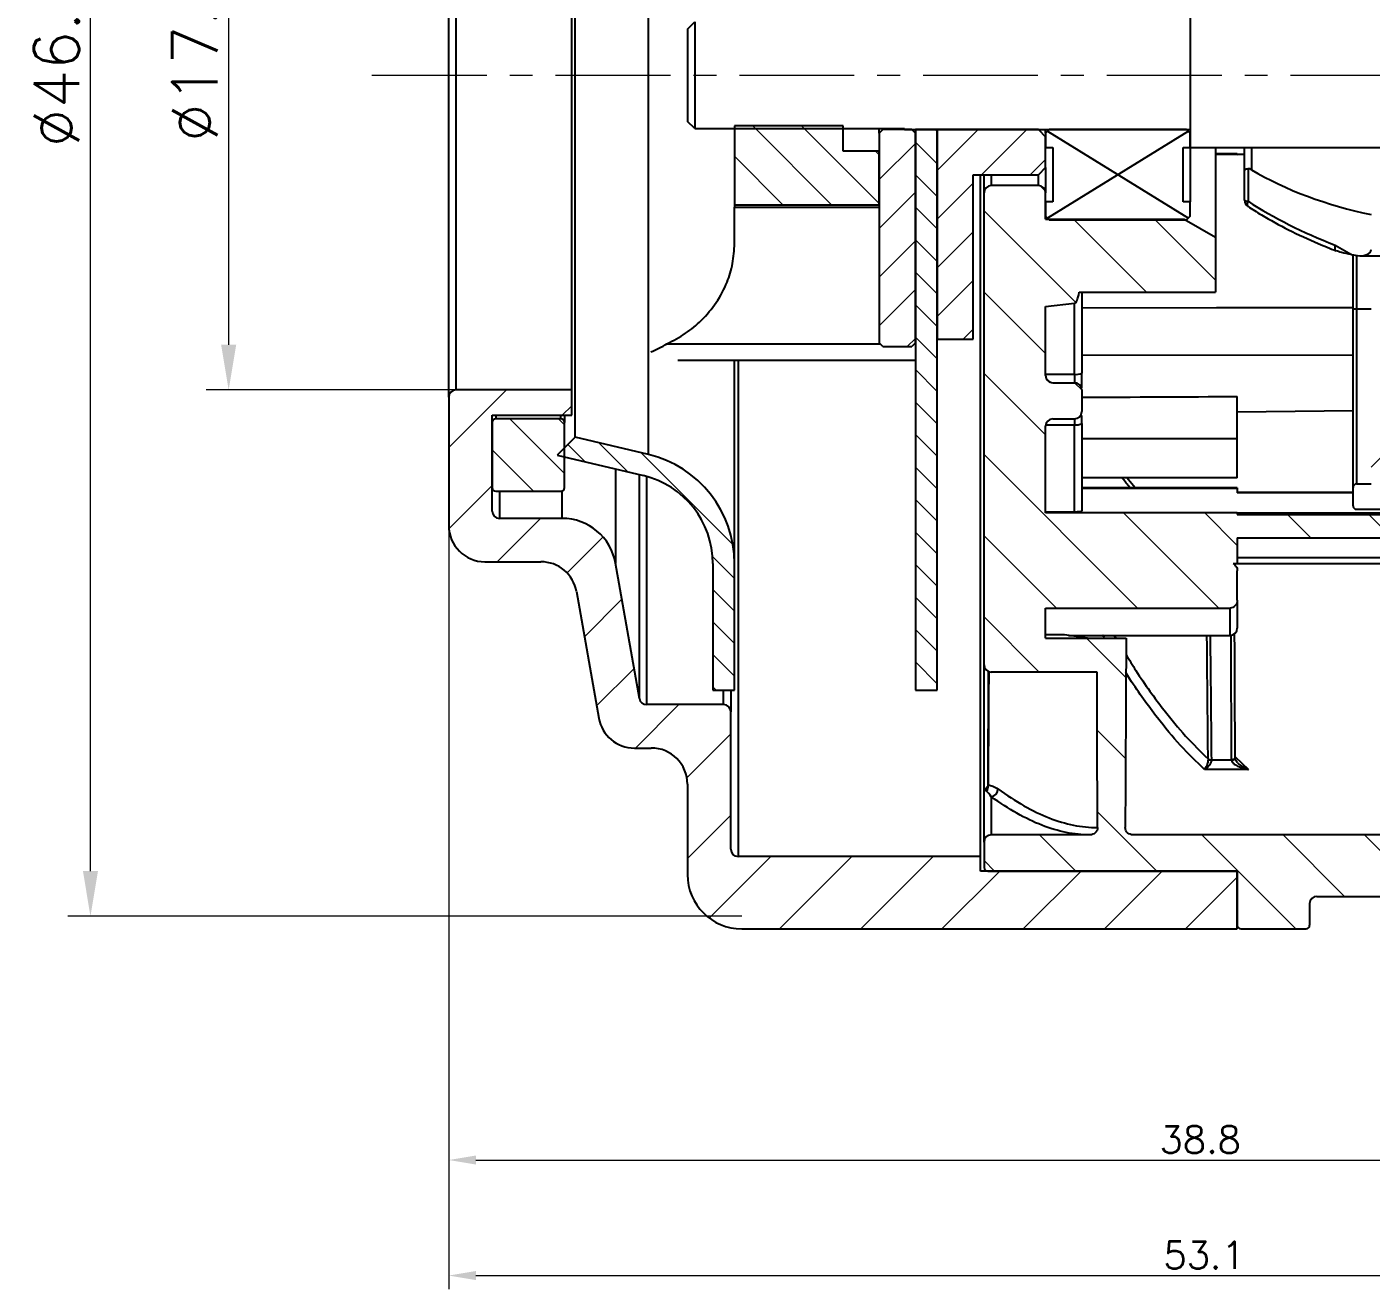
# Model space of a CAD drawing. Header units: millimetres. Extents: x 2517 to 6633, y 792 to 3241.
# Drawn here: x 3171.15 to 3208.32, y 1623.05 to 1657.95 of the extents above; entities that cross this region are included whole.
import ezdxf

# ---------------------------------------------------------------- set-up
doc = ezdxf.new("R2010")
doc.units = ezdxf.units.MM
doc.linetypes.add('CENTER', pattern=[50.8, 31.75, -6.35, 6.35, -6.35])
for name, color, linetype, lineweight in [('中心线', 1, 'CENTER', 9), ('填充', 3, 'Continuous', 9), ('实线', 7, 'Continuous', 25), ('尺寸标注', 2, 'Continuous', 9)]:
    doc.layers.add(name, color=color, linetype=linetype, lineweight=lineweight)
doc.styles.add('st', font='txt.shx')
doc.dimstyles.new('st', dxfattribs={"dimscale": 0.5, "dimtxt": 2.5, "dimasz": 2.5, "dimexe": 1.25, "dimexo": 0, "dimtad": 1, "dimtoh": 1, "dimdsep": 46, "dimtxsty": 'st', "dimcen": 0, "dimclrd": 256, "dimclre": 256, "dimclrt": 3, "dimadec": 3, "dimazin": 2, "dimtfac": 1, "dimtmove": 0, "dimatfit": 1, "dimfxl": 0, "dimlwd": -1, "dimlwe": -1, "dimarcsym": 0})
doc.dimstyles.new('st0.3', dxfattribs={"dimscale": 0.3, "dimtxt": 2.5, "dimasz": 2.5, "dimexe": 1.25, "dimexo": 0, "dimtad": 1, "dimtoh": 1, "dimdec": 3, "dimdsep": 46, "dimtxsty": 'st', "dimcen": 0, "dimclrd": 256, "dimclre": 256, "dimclrt": 256, "dimadec": 4, "dimazin": 2, "dimtfac": 1, "dimtdec": 3, "dimtmove": 0, "dimatfit": 1, "dimfxl": 0, "dimlwd": -1, "dimlwe": -1, "dimarcsym": 0})
pattern_1 = [(135, (124.4855, 11.3569), (-0.6735192, -0.6735192), [])]
pattern_2 = [(45, (124.4855, 11.3569), (-0.6735192, 0.6735192), [])]
pattern_3 = [(135, (124.4855, 11.3569), (-0.44901281, -0.44901281), [])]

# ---------------------------------------------------------------- blocks, each defined once
blk = doc.blocks.new('*D437')
at = {"layer": 'Defpoints', "color": 0, "ltscale": 0.2, "transparency": 16777216}
for p in [(3172.912, 1679.863), (3190.917, 1679.863), (3190.917, 1633.363)]:
    blk.add_point(p, dxfattribs=at)
at = {"layer": '尺寸标注', "ltscale": 0.2, "transparency": 16777216}
for p, q in [((3190.917, 1679.863), (3172.287, 1679.863)), ((3172.912, 1634.613), (3172.912, 1678.613)), ((3190.917, 1633.363), (3172.287, 1633.363))]:
    blk.add_line(p, q, dxfattribs=at)
for points in [[(3172.704, 1678.613), (3173.121, 1678.613), (3172.912, 1679.863)], [(3172.704, 1634.613), (3173.121, 1634.613), (3172.912, 1633.363)]]:
    blk.add_solid(points, dxfattribs=at)
at = {"layer": '尺寸标注', "color": 3, "ltscale": 0.2, "transparency": 16777216, "insert": (3171.975, 1657.032), "char_height": 1.25, "attachment_point": 5, "rotation": 90, "style": 'st'}
blk.add_mtext('%%c46.5', dxfattribs=at)
blk = doc.blocks.new('*D438')
at = {"layer": 'Defpoints', "color": 0, "ltscale": 0.2, "transparency": 16777216}
for p in [(3183.017, 1665.313), (3176.733, 1647.913), (3183.017, 1647.913)]:
    blk.add_point(p, dxfattribs=at)
at = {"layer": '尺寸标注', "ltscale": 0.2, "transparency": 16777216}
for p, q in [((3183.017, 1665.313), (3176.108, 1665.313)), ((3176.733, 1664.063), (3176.733, 1649.163)), ((3183.017, 1647.913), (3176.108, 1647.913))]:
    blk.add_line(p, q, dxfattribs=at)
for points in [[(3176.525, 1664.063), (3176.942, 1664.063), (3176.733, 1665.313)], [(3176.525, 1649.163), (3176.942, 1649.163), (3176.733, 1647.913)]]:
    blk.add_solid(points, dxfattribs=at)
at = {"layer": '尺寸标注', "color": 3, "ltscale": 0.2, "transparency": 16777216, "insert": (3175.796, 1657.178), "char_height": 1.25, "attachment_point": 5, "rotation": 90, "style": 'st'}
blk.add_mtext('%%c17.4', dxfattribs=at)
blk = doc.blocks.new('*D439')
at = {"layer": 'Defpoints', "color": 0, "ltscale": 0.1, "transparency": 16777216}
for p in [(3182.817, 1644.163), (3221.617, 1634.113), (3221.617, 1626.623)]:
    blk.add_point(p, dxfattribs=at)
at = {"layer": '尺寸标注', "ltscale": 0.1, "transparency": 16777216}
for p, q in [((3182.817, 1644.163), (3182.817, 1626.248)), ((3221.617, 1634.113), (3221.617, 1626.248)), ((3183.567, 1626.623), (3220.867, 1626.623))]:
    blk.add_line(p, q, dxfattribs=at)
for points in [[(3183.567, 1626.748), (3183.567, 1626.498), (3182.817, 1626.623)], [(3220.867, 1626.748), (3220.867, 1626.498), (3221.617, 1626.623)]]:
    blk.add_solid(points, dxfattribs=at)
at = {"layer": '尺寸标注', "ltscale": 0.1, "transparency": 16777216, "insert": (3203.593, 1627.186), "char_height": 0.75, "attachment_point": 5, "style": 'st'}
blk.add_mtext('38.8', dxfattribs=at)
blk = doc.blocks.new('*D440')
at = {"layer": 'Defpoints', "color": 0, "ltscale": 0.1, "transparency": 16777216}
for p in [(3182.817, 1644.163), (3235.917, 1642.747), (3235.917, 1623.429)]:
    blk.add_point(p, dxfattribs=at)
at = {"layer": '尺寸标注', "ltscale": 0.1, "transparency": 16777216}
for p, q in [((3182.817, 1644.163), (3182.817, 1623.054)), ((3235.917, 1642.747), (3235.917, 1623.054)), ((3183.567, 1623.429), (3235.167, 1623.429))]:
    blk.add_line(p, q, dxfattribs=at)
for points in [[(3183.567, 1623.554), (3183.567, 1623.304), (3182.817, 1623.429)], [(3235.167, 1623.554), (3235.167, 1623.304), (3235.917, 1623.429)]]:
    blk.add_solid(points, dxfattribs=at)
at = {"layer": '尺寸标注', "ltscale": 0.1, "transparency": 16777216, "insert": (3203.702, 1623.992), "char_height": 0.75, "attachment_point": 5, "style": 'st'}
blk.add_mtext('53.1', dxfattribs=at)

msp = doc.modelspace()

# ---------------------------------------------------------------- hatches: boundary and pattern name
at = {"layer": '填充'}
h = msp.add_hatch(dxfattribs=at)
h.set_pattern_fill('ANSI31', color=256, scale=0.3, angle=90, style=0)
h.set_pattern_definition(pattern_1)
h.paths.add_polyline_path([(3194.7173, 1654.5133), (3193.7173, 1654.5133), (3193.7173, 1655.2133), (3190.7173, 1655.2133), (3190.7173, 1653.0256), (3194.7173, 1653.0256)], flags=0)
h = msp.add_hatch(dxfattribs=at)
h.set_pattern_fill('ANSI31', color=256, scale=0.3, style=0)
h.set_pattern_definition(pattern_2)
h.paths.add_polyline_path([(3194.8173, 1655.1133), (3194.7173, 1655.0133), (3194.7173, 1649.2133), (3194.8173, 1649.1133), (3195.6173, 1649.1133), (3195.7173, 1649.2133), (3195.7173, 1655.0133), (3195.6173, 1655.1133)], flags=0)
h = msp.add_hatch(dxfattribs=at)
h.set_pattern_fill('ANSI31', color=256, scale=0.2, angle=90, style=0)
h.set_pattern_definition(pattern_3)
h.paths.add_polyline_path([(3196.3173, 1639.6133), (3196.3173, 1655.1133), (3195.7173, 1655.1133), (3195.7173, 1639.6133)], flags=0)
h = msp.add_hatch(dxfattribs=at)
h.set_pattern_fill('ANSI31', color=256, scale=0.3, style=0)
h.set_pattern_definition(pattern_2)
h.paths.add_polyline_path([(3199.1173, 1655.1133), (3196.3173, 1655.1133), (3196.3173, 1649.3133), (3197.3173, 1649.3133), (3197.3173, 1653.8633), (3199.1173, 1653.8633), (3199.3173, 1654.0633), (3199.3173, 1654.9133)], flags=0)
h = msp.add_hatch(dxfattribs=at)
h.set_pattern_fill('ANSI31', color=256, scale=0.5, angle=90, style=0)
h.set_pattern_definition([(135, (124.4855, 11.3569), (-1.122532, -1.122532), [])])
edge = h.paths.add_edge_path(flags=0)
edge.add_line((3200.7395, 1640.1133), (3200.7574, 1635.8142))
edge.add_spline(control_points=[(3200.7574, 1635.8142), (3200.7575, 1635.793), (3200.7538, 1635.7715), (3200.7468, 1635.7514), (3200.7398, 1635.7314), (3200.7292, 1635.7124), (3200.7162, 1635.6957), (3200.7027, 1635.6785), (3200.6862, 1635.6633), (3200.6681, 1635.6512), (3200.6488, 1635.6382), (3200.627, 1635.6282), (3200.6046, 1635.6219), (3200.5844, 1635.6162), (3200.5632, 1635.6133), (3200.5422, 1635.6133)], knot_values=[0, 0, 0, 0, 0.0000637, 0.0000637, 0.0000637, 0.0001272, 0.0001272, 0.0001272, 0.0001927, 0.0001927, 0.0001927, 0.0002625, 0.0002625, 0.0002625, 0.0003253, 0.0003253, 0.0003253, 0.0003253], weights=[1, 1, 1, 1, 1, 1, 1, 1, 1, 1, 1, 1, 1, 1, 1, 1], degree=3, periodic=0)
edge.add_line((3200.5422, 1635.6133), (3197.8173, 1635.6133))
edge.add_arc((3197.8173, 1635.4133), 0.2, 90, 180)
edge.add_line((3197.6173, 1635.4133), (3197.6173, 1634.7133))
edge.add_arc((3197.7173, 1634.7133), 0.1, 180, 270)
edge.add_line((3197.7173, 1634.6133), (3204.6173, 1634.6133))
edge.add_line((3204.6173, 1634.6133), (3204.6173, 1633.1133))
edge.add_arc((3204.7173, 1633.1133), 0.1, 180, 270)
edge.add_line((3204.7173, 1633.0133), (3206.5173, 1633.0133))
edge.add_arc((3206.5173, 1633.1133), 0.1, 270, 360)
edge.add_line((3206.6173, 1633.1133), (3206.6173, 1633.7133))
edge.add_arc((3206.8173, 1633.7133), 0.2, 90, 180, ccw=False)
edge.add_line((3206.8173, 1633.9133), (3221.4173, 1633.9133))
edge.add_arc((3221.4173, 1634.1133), 0.2, 270, 360)
edge.add_line((3221.6173, 1634.1133), (3221.6173, 1635.5133))
edge.add_arc((3221.5173, 1635.5133), 0.1, 360, 450)
edge.add_line((3221.5173, 1635.6133), (3201.7353, 1635.6133))
edge.add_spline(control_points=[(3201.7353, 1635.6133), (3201.7098, 1635.6133), (3201.684, 1635.6176), (3201.6599, 1635.626), (3201.6358, 1635.6344), (3201.6128, 1635.6472), (3201.593, 1635.6633), (3201.574, 1635.6789), (3201.5575, 1635.6982), (3201.5453, 1635.7195), (3201.534, 1635.7393), (3201.5261, 1635.7614), (3201.5225, 1635.784), (3201.5209, 1635.794), (3201.5201, 1635.8041), (3201.5201, 1635.8143)], knot_values=[0, 0, 0, 0, 0.0000765, 0.0000765, 0.0000765, 0.0001532, 0.0001532, 0.0001532, 0.0002269, 0.0002269, 0.0002269, 0.0002953, 0.0002953, 0.0002953, 0.0003253, 0.0003253, 0.0003253, 0.0003253], weights=[1, 1, 1, 1, 1, 1, 1, 1, 1, 1, 1, 1, 1, 1, 1, 1], degree=3, periodic=0)
edge.add_spline(control_points=[(3201.5201, 1635.8143), (3201.5256, 1637.0606), (3201.5313, 1638.3069), (3201.5373, 1639.5532), (3201.5397, 1640.0519), (3201.5421, 1640.5505), (3201.5447, 1641.0492)], knot_values=[0.0001809, 0.0001809, 0.0001809, 0.0001809, 0.0039199, 0.0039199, 0.0039199, 0.0054159, 0.0054159, 0.0054159, 0.0054159], weights=[1, 1, 1, 1, 1, 1, 1], degree=3, periodic=0)
edge.add_line((3201.5447, 1641.0492), (3199.3173, 1641.0492))
edge.add_line((3199.3173, 1641.0492), (3199.3173, 1641.8832))
edge.add_line((3199.3173, 1641.8832), (3204.4173, 1641.8832))
edge.add_spline(control_points=[(3204.4173, 1641.8832), (3204.4236, 1641.8832), (3204.43, 1641.8835), (3204.4363, 1641.8842), (3204.4582, 1641.8864), (3204.4799, 1641.8928), (3204.4996, 1641.9024), (3204.5193, 1641.912), (3204.5376, 1641.9252), (3204.5531, 1641.9407), (3204.5661, 1641.9538), (3204.5774, 1641.9686), (3204.5866, 1641.9845), (3204.5998, 1642.0073), (3204.609, 1642.0328), (3204.6137, 1642.0588), (3204.6161, 1642.0723), (3204.6173, 1642.0861), (3204.6173, 1642.0999)], knot_values=[0.0011608, 0.0011608, 0.0011608, 0.0011608, 0.0011798, 0.0011798, 0.0011798, 0.0012461, 0.0012461, 0.0012461, 0.0013123, 0.0013123, 0.0013123, 0.0013675, 0.0013675, 0.0013675, 0.001447, 0.001447, 0.001447, 0.0014885, 0.0014885, 0.0014885, 0.0014885], weights=[1, 1, 1, 1, 1, 1, 1, 1, 1, 1, 1, 1, 1, 1, 1, 1, 1, 1, 1], degree=3, periodic=0)
edge.add_line((3204.6173, 1642.0999), (3204.6173, 1642.9161))
edge.add_spline(control_points=[(3204.6173, 1642.9161), (3204.6173, 1642.9228), (3204.617, 1642.9295), (3204.6164, 1642.9362), (3204.6144, 1642.9609), (3204.6083, 1642.9857), (3204.5987, 1643.0085), (3204.5898, 1643.0295), (3204.5776, 1643.0494), (3204.5628, 1643.0667), (3204.549, 1643.0828), (3204.5326, 1643.0969), (3204.5146, 1643.108), (3204.5116, 1643.1098), (3204.5085, 1643.1116), (3204.5053, 1643.1133)], knot_values=[0.0001959, 0.0001959, 0.0001959, 0.0001959, 0.000216, 0.000216, 0.000216, 0.0002908, 0.0002908, 0.0002908, 0.0003595, 0.0003595, 0.0003595, 0.0004231, 0.0004231, 0.0004231, 0.0004338, 0.0004338, 0.0004338, 0.0004338], weights=[1, 1, 1, 1, 1, 1, 1, 1, 1, 1, 1, 1, 1, 1, 1, 1], degree=3, periodic=0)
edge.add_line((3204.5053, 1643.1133), (3204.6173, 1643.1133))
edge.add_line((3204.6173, 1643.1133), (3204.6173, 1643.8284))
edge.add_line((3204.6173, 1643.8284), (3209.1173, 1643.8284))
edge.add_ellipse((3209.1173, 1645.1069), major_axis=(0, 1.2785), ratio=0.1564345, start_angle=180, end_angle=230.52239)
edge.add_arc((3209.1173, 1644.314), 0.1557, 352.65778, 450)
edge.add_line((3209.1173, 1644.4696), (3204.6173, 1644.4696))
edge.add_line((3204.6173, 1644.4696), (3204.6173, 1644.5133))
edge.add_line((3204.6173, 1644.5133), (3199.3173, 1644.5133))
edge.add_line((3199.3173, 1644.5133), (3199.3173, 1646.9133))
edge.add_arc((3199.5173, 1646.9133), 0.2, 90, 180, ccw=False)
edge.add_line((3199.5173, 1647.1133), (3200.1173, 1647.1133))
edge.add_arc((3200.1173, 1647.3133), 0.2, 270, 360)
edge.add_line((3200.3173, 1647.3133), (3200.3173, 1647.9133))
edge.add_arc((3200.1173, 1647.9133), 0.2, 360, 450)
edge.add_line((3200.1173, 1648.1133), (3199.5173, 1648.1133))
edge.add_arc((3199.5173, 1648.3133), 0.2, 180, 270, ccw=False)
edge.add_line((3199.3173, 1648.3133), (3199.3173, 1650.2209))
edge.add_line((3199.3173, 1650.2209), (3200.1208, 1650.3105))
edge.add_ellipse((3200.1173, 1651.5888), major_axis=(0, -1.2785), ratio=0.1564345, start_angle=1, end_angle=40.27003)
edge.add_line((3200.2466, 1650.6133), (3204.0173, 1650.6133))
edge.add_line((3204.0173, 1650.6133), (3204.0173, 1652.1383))
edge.add_line((3204.0173, 1652.1383), (3203.1513, 1652.6383))
edge.add_line((3203.1513, 1652.6383), (3199.3173, 1652.6383))
edge.add_line((3199.3173, 1652.6383), (3199.3173, 1653.3633))
edge.add_arc((3199.1173, 1653.3633), 0.2, 360, 450)
edge.add_line((3199.1173, 1653.5633), (3197.8173, 1653.5633))
edge.add_arc((3197.8173, 1653.3633), 0.2, 90, 180)
edge.add_line((3197.6173, 1653.3633), (3197.6173, 1640.3133))
edge.add_arc((3197.8173, 1640.3133), 0.2, 180, 270)
edge.add_line((3197.8173, 1640.1133), (3200.7395, 1640.1133))
h = msp.add_hatch(dxfattribs=at)
h.set_pattern_fill('ANSI31', color=256, scale=0.5, style=0)
h.set_pattern_definition([(45, (124.4855, 11.3569), (-1.122532, 1.122532), [])])
edge = h.paths.add_edge_path(flags=0)
edge.add_arc((3190.9173, 1634.5133), 1.5, 180, 270)
edge.add_line((3190.9173, 1633.0133), (3204.6173, 1633.0133))
edge.add_line((3204.6173, 1633.0133), (3204.6173, 1634.6133))
edge.add_line((3204.6173, 1634.6133), (3197.5173, 1634.6133))
edge.add_line((3197.5173, 1634.6133), (3197.5173, 1635.0133))
edge.add_line((3197.5173, 1635.0133), (3190.8173, 1635.0133))
edge.add_arc((3190.8173, 1635.2133), 0.2, 180, 270, ccw=False)
edge.add_line((3190.6173, 1635.2133), (3190.6173, 1639.0133))
edge.add_arc((3190.4173, 1639.0133), 0.2, 360, 450)
edge.add_line((3190.4173, 1639.2133), (3188.2851, 1639.2133))
edge.add_arc((3188.2851, 1639.4133), 0.2, 190, 270, ccw=False)
edge.add_line((3188.0881, 1639.3786), (3187.4278, 1643.1238))
edge.add_arc((3185.9506, 1642.8633), 1.5, 370, 450)
edge.add_line((3185.9506, 1644.3633), (3184.2173, 1644.3633))
edge.add_arc((3184.2173, 1644.5633), 0.2, 180, 270, ccw=False)
edge.add_line((3184.0173, 1644.5633), (3184.0173, 1647.2133))
edge.add_line((3184.0173, 1647.2133), (3186.2173, 1647.2133))
edge.add_line((3186.2173, 1647.2133), (3186.2173, 1647.9133))
edge.add_line((3186.2173, 1647.9133), (3183.0173, 1647.9133))
edge.add_arc((3183.0173, 1647.7133), 0.2, 90, 180)
edge.add_line((3182.8173, 1647.7133), (3182.8173, 1644.1633))
edge.add_arc((3183.8173, 1644.1633), 1, 180, 270)
edge.add_line((3183.8173, 1643.1633), (3185.3632, 1643.1633))
edge.add_arc((3185.3632, 1642.1633), 1, 370, 450, ccw=False)
edge.add_line((3186.348, 1642.337), (3186.9647, 1638.8397))
edge.add_arc((3187.9495, 1639.0133), 1, 190, 270)
edge.add_line((3187.9495, 1638.0133), (3188.4173, 1638.0133))
edge.add_arc((3188.4173, 1637.0133), 1, 360, 450, ccw=False)
edge.add_line((3189.4173, 1637.0133), (3189.4173, 1634.5133))
h = msp.add_hatch(dxfattribs=at)
h.set_pattern_fill('ANSI31', color=256, scale=0.3, angle=90, style=0)
h.set_pattern_definition(pattern_1)
edge = h.paths.add_edge_path(flags=0)
edge.add_arc((3184.1173, 1647.0133), 0.1, 90, 180)
edge.add_line((3184.0173, 1647.0133), (3184.0173, 1645.2133))
edge.add_arc((3184.1173, 1645.2133), 0.1, 180, 270)
edge.add_line((3184.1173, 1645.1133), (3185.9173, 1645.1133))
edge.add_arc((3185.9173, 1645.2133), 0.1, 270, 360)
edge.add_line((3186.0173, 1645.2133), (3186.0173, 1647.0133))
edge.add_arc((3185.9173, 1647.0133), 0.1, 360, 450)
edge.add_line((3185.9173, 1647.1133), (3184.1173, 1647.1133))
h = msp.add_hatch(dxfattribs=at)
h.set_pattern_fill('ANSI31', color=256, scale=0.2, angle=90, style=0)
h.set_pattern_definition(pattern_3)
edge = h.paths.add_edge_path(flags=0)
edge.add_line((3190.1173, 1643.1133), (3190.1173, 1639.6133))
edge.add_line((3190.1173, 1639.6133), (3190.7173, 1639.6133))
edge.add_line((3190.7173, 1639.6133), (3190.7173, 1643.1133))
edge.add_arc((3187.6173, 1643.1133), 3.1, 360, 436.57234)
edge.add_line((3188.3372, 1646.1286), (3186.3153, 1646.6113))
edge.add_line((3186.3153, 1646.6113), (3185.8173, 1646.1133))
edge.add_line((3185.8173, 1646.1133), (3188.1978, 1645.545))
edge.add_arc((3187.6173, 1643.1133), 2.5, 360, 436.57234, ccw=False)
h = msp.add_hatch(dxfattribs=at)
h.set_pattern_fill('ANSI31', color=256, scale=0.4, style=0)
h.set_pattern_definition([(45, (124.4855, 11.3569), (-0.8980256, 0.8980256), [])])
edge = h.paths.add_edge_path(flags=0)
edge.add_line((3213.6173, 1646.5883), (3209.3173, 1646.6633))
edge.add_line((3209.3173, 1646.6633), (3208.3173, 1646.6633))
edge.add_line((3208.3173, 1646.6633), (3208.3173, 1645.3133))
edge.add_line((3208.3173, 1645.3133), (3207.9173, 1645.3133))
edge.add_arc((3207.9173, 1645.2133), 0.1, 90, 180)
edge.add_line((3207.8173, 1645.2133), (3207.8173, 1644.7133))
edge.add_arc((3207.9173, 1644.7133), 0.1, 180, 270)
edge.add_line((3207.9173, 1644.6133), (3209.2173, 1644.6133))
edge.add_arc((3209.2173, 1644.7133), 0.1, 270, 360)
edge.add_line((3209.3173, 1644.7133), (3209.3173, 1646.0633))
edge.add_line((3209.3173, 1646.0633), (3213.6173, 1646.1384))
edge.add_line((3213.6173, 1646.1384), (3213.6173, 1646.5883))

# ---------------------------------------------------------------- linework, layer by layer
at = {"layer": '中心线', "ltscale": 0.1}
msp.add_line((3180.6921, 1656.6133), (3238.0802, 1656.6133), dxfattribs=at)
at = {"layer": '实线'}
for p, q in [((3188.3372, 1646.1286), (3188.3372, 1667.0981)), ((3186.3153, 1646.6113), (3186.3153, 1666.6153)), ((3182.8173, 1647.7133), (3182.8173, 1665.5133)), ((3183.0173, 1665.3133), (3183.0173, 1647.9133)), ((3186.2173, 1647.9133), (3186.2173, 1665.3133)), ((3203.3173, 1658.6133), (3203.3173, 1656.6133)), ((3189.4173, 1657.8883), (3189.6173, 1658.0883)), ((3189.4173, 1657.8883), (3189.4173, 1655.3383)), ((3203.3173, 1656.6133), (3203.3173, 1654.6133)), ((3189.6173, 1655.1383), (3189.4173, 1655.3383)), ((3189.6173, 1655.1383), (3195.4173, 1655.1383)), ((3193.7173, 1655.2133), (3190.7173, 1655.2133)), ((3190.7173, 1655.2133), (3190.7173, 1653.0256)), ((3193.7173, 1654.5133), (3193.7173, 1655.2133)), ((3194.7173, 1655.0133), (3194.7173, 1655.1383)), ((3194.7173, 1655.0133), (3194.8173, 1655.1133)), ((3194.7173, 1655.0133), (3194.7173, 1649.2133)), ((3194.8173, 1655.1383), (3194.8173, 1655.1133)), ((3195.6173, 1655.1133), (3194.8173, 1655.1133)), ((3195.4173, 1655.1383), (3195.4173, 1655.1133)), ((3195.4173, 1655.1133), (3203.3173, 1655.1133)), ((3195.6173, 1655.1133), (3195.7173, 1655.0133)), ((3196.3173, 1655.1133), (3195.7173, 1655.1133)), ((3195.7173, 1655.1133), (3195.7173, 1639.6133)), ((3195.7173, 1649.2133), (3195.7173, 1655.0133)), ((3196.3173, 1639.6133), (3196.3173, 1655.1133)), ((3199.1173, 1655.1133), (3196.3173, 1655.1133)), ((3196.3173, 1655.1133), (3196.3173, 1649.3133)), ((3199.1173, 1655.1133), (3199.3173, 1654.9133)), ((3199.3173, 1655.0133), (3199.4173, 1655.1133)), ((3199.3173, 1655.0133), (3199.3173, 1655.1133)), ((3199.3173, 1655.0133), (3199.3173, 1654.6133)), ((3199.3173, 1654.0633), (3199.3173, 1654.9133)), ((3203.2173, 1655.1133), (3199.4173, 1655.1133)), ((3203.2173, 1655.1133), (3203.3173, 1655.0133)), ((3203.3173, 1654.6133), (3203.3173, 1655.0133)), ((3194.7173, 1654.5133), (3193.7173, 1654.5133)), ((3194.7173, 1653.0256), (3194.7173, 1654.5133)), ((3199.3173, 1654.6133), (3199.5173, 1654.6133)), ((3199.5173, 1654.6133), (3199.5173, 1653.1133)), ((3203.1173, 1654.6133), (3203.3173, 1654.6133)), ((3203.1173, 1653.1133), (3203.1173, 1654.6133)), ((3203.3173, 1654.6133), (3209.3173, 1654.6133)), ((3203.3173, 1654.6133), (3203.3173, 1653.1133)), ((3204.0173, 1654.6133), (3204.0173, 1652.1383)), ((3204.8173, 1653.981), (3204.8173, 1654.6133)), ((3205.0116, 1654.6133), (3205.0116, 1654.0017)), ((3204.0173, 1654.4472), (3204.6173, 1654.4546)), ((3204.6173, 1654.4151), (3204.0173, 1654.4218)), ((3204.6173, 1654.4151), (3204.6173, 1654.4546)), ((3204.8173, 1654.4201), (3204.6173, 1654.4216)), ((3197.3173, 1653.8633), (3199.1173, 1653.8633)), ((3197.3173, 1649.3133), (3197.3173, 1653.8633)), ((3197.5173, 1635.0133), (3197.5173, 1653.8633)), ((3197.6173, 1653.3633), (3197.6173, 1653.8633)), ((3197.8173, 1653.8633), (3197.8173, 1653.5633)), ((3199.3173, 1654.0633), (3199.1173, 1653.8633)), ((3199.1173, 1653.5633), (3199.1173, 1653.8633)), ((3199.3173, 1654.0633), (3199.3173, 1653.3633)), ((3204.8173, 1653.1578), (3204.8173, 1653.981)), ((3204.9173, 1654.0253), (3204.9173, 1653.1307)), ((3199.1173, 1653.5633), (3197.8173, 1653.5633)), ((3194.7173, 1653.0256), (3190.7173, 1653.0256)), ((3190.7173, 1653.0256), (3190.7173, 1652.9656)), ((3197.6173, 1640.3133), (3197.6173, 1653.3633)), ((3199.3173, 1652.6383), (3199.3173, 1653.3633)), ((3199.5173, 1653.1133), (3199.3173, 1653.1133)), ((3199.3173, 1653.1133), (3199.3173, 1652.7133)), ((3203.3173, 1653.1133), (3203.1173, 1653.1133)), ((3203.3173, 1652.7133), (3203.3173, 1653.1133)), ((3190.7173, 1651.8802), (3190.7173, 1652.9656)), ((3190.7173, 1652.9656), (3194.7173, 1652.9656)), ((3190.7173, 1651.9603), (3190.7173, 1652.9279)), ((3199.4173, 1652.6133), (3199.3173, 1652.7133)), ((3199.3173, 1652.6383), (3203.1513, 1652.6383)), ((3203.1513, 1652.6383), (3204.0173, 1652.1383)), ((3203.3173, 1652.7133), (3203.2173, 1652.6133)), ((3199.4173, 1652.6133), (3203.2173, 1652.6133)), ((3204.0173, 1652.1383), (3204.0173, 1650.6133)), ((3207.3198, 1651.9203), (3207.7786, 1651.6535)), ((3207.7786, 1651.6535), (3207.9347, 1651.63)), ((3207.8173, 1650.1503), (3207.8173, 1651.6476)), ((3207.9173, 1651.6326), (3207.9173, 1650.1588)), ((3208.0251, 1651.6232), (3209.6961, 1651.6232)), ((3200.2466, 1650.6133), (3204.0173, 1650.6133)), ((3200.3173, 1650.6133), (3200.3173, 1648.3767)), ((3199.3173, 1650.2209), (3200.1208, 1650.3105)), ((3199.3173, 1648.3133), (3199.3173, 1650.2209)), ((3200.1208, 1648.3454), (3200.1208, 1650.3105)), ((3207.8173, 1645.2133), (3207.8173, 1650.1503)), ((3207.9173, 1650.1588), (3207.9173, 1645.3133)), ((3207.9173, 1650.1588), (3208.3173, 1650.1588)), ((3196.3173, 1649.3133), (3197.3173, 1649.3133)), ((3188.851, 1649.1881), (3194.7426, 1649.1881)), ((3194.8173, 1649.1133), (3194.7173, 1649.2133)), ((3194.8173, 1649.1133), (3195.6173, 1649.1133)), ((3195.7173, 1649.2133), (3195.6173, 1649.1133)), ((3195.692, 1649.1881), (3195.7173, 1649.1881)), ((3189.1503, 1648.7355), (3195.7173, 1648.7355)), ((3190.7173, 1643.1133), (3190.7173, 1648.7355)), ((3190.8173, 1648.7355), (3190.8173, 1635.0133)), ((3207.8173, 1648.8784), (3200.3173, 1648.8688)), ((3186.2173, 1647.9133), (3183.0173, 1647.9133)), ((3186.2173, 1647.2133), (3186.2173, 1647.9133)), ((3199.5173, 1648.114), (3199.5173, 1648.1133)), ((3199.5173, 1648.1133), (3200.1173, 1648.1133)), ((3200.1173, 1648.1133), (3200.1173, 1648.1141)), ((3200.3173, 1647.9141), (3200.3173, 1647.9133)), ((3200.3173, 1647.9133), (3200.3173, 1647.3133)), ((3182.8173, 1647.7133), (3182.8173, 1644.1633)), ((3204.6173, 1646.559), (3204.6173, 1647.732)), ((3184.0173, 1647.2133), (3186.2173, 1647.2133)), ((3184.0173, 1644.5633), (3184.0173, 1647.2133)), ((3184.1173, 1647.2133), (3184.1173, 1647.1133)), ((3185.9173, 1647.1133), (3184.1173, 1647.1133)), ((3185.9173, 1647.1133), (3185.9173, 1647.2133)), ((3186.0173, 1647.2133), (3186.0173, 1647.0133)), ((3199.5173, 1647.1133), (3200.1173, 1647.1133)), ((3207.8173, 1647.3355), (3204.6173, 1647.2962)), ((3184.0173, 1647.0133), (3184.0173, 1645.2133)), ((3186.0173, 1645.2133), (3186.0173, 1647.0133)), ((3199.3173, 1644.5133), (3199.3173, 1646.9133)), ((3200.1208, 1644.5478), (3200.1208, 1646.9504)), ((3200.3173, 1646.9817), (3200.3173, 1644.5646)), ((3186.3153, 1646.6113), (3185.8173, 1646.1133)), ((3188.3372, 1646.1286), (3186.3153, 1646.6113)), ((3204.6173, 1646.559), (3200.3173, 1646.559)), ((3204.6173, 1645.4876), (3204.6173, 1646.559)), ((3185.8173, 1646.1133), (3188.1978, 1645.545)), ((3187.4278, 1645.7288), (3187.4278, 1643.1238)), ((3188.0881, 1639.3786), (3188.0881, 1645.5712)), ((3188.2851, 1645.5225), (3188.2851, 1639.2133)), ((3204.6173, 1645.4876), (3200.3173, 1645.4876)), ((3204.6173, 1645.2044), (3200.3173, 1645.2044)), ((3201.793, 1645.2044), (3201.5622, 1645.4876)), ((3204.6173, 1645.2044), (3204.6173, 1645.1877)), ((3207.8173, 1644.7133), (3207.8173, 1645.2133)), ((3207.9173, 1645.3133), (3208.3173, 1645.3133)), ((3184.1173, 1645.1133), (3185.9173, 1645.1133)), ((3184.2173, 1645.1133), (3184.2173, 1644.3633)), ((3185.9506, 1644.3633), (3185.9506, 1645.119)), ((3204.6173, 1645.1877), (3200.3173, 1645.1877)), ((3204.6173, 1645.1877), (3204.6173, 1645.068)), ((3207.8173, 1645.0771), (3204.6173, 1645.0771)), ((3207.8173, 1645.068), (3204.6173, 1645.068)), ((3204.6173, 1644.5133), (3199.3173, 1644.5133)), ((3204.6173, 1644.5139), (3209.1173, 1644.5139)), ((3204.6173, 1644.5139), (3204.6173, 1644.5133)), ((3204.6173, 1644.5133), (3204.6173, 1644.4696)), ((3204.6173, 1644.4696), (3209.1173, 1644.4696)), ((3207.9173, 1644.6133), (3209.2173, 1644.6133)), ((3185.9506, 1644.3633), (3184.2173, 1644.3633)), ((3204.6173, 1643.8284), (3209.1173, 1643.8284)), ((3204.6173, 1643.8284), (3204.6173, 1643.1133)), ((3183.8173, 1643.1633), (3185.3632, 1643.1633)), ((3188.0881, 1639.3786), (3187.4278, 1643.1238)), ((3190.1173, 1643.1133), (3190.1173, 1639.6133)), ((3190.7173, 1639.6133), (3190.7173, 1643.1133)), ((3204.5053, 1643.1133), (3204.6173, 1643.1133)), ((3204.6173, 1643.2851), (3209.1173, 1643.2851)), ((3204.6173, 1643.1163), (3209.1173, 1643.1163)), ((3204.6173, 1642.0999), (3204.6173, 1642.9161)), ((3186.348, 1642.337), (3186.9647, 1638.8397)), ((3199.3173, 1641.8832), (3204.4173, 1641.8832)), ((3199.3173, 1641.0492), (3199.3173, 1641.8832)), ((3204.4173, 1641.1285), (3204.4173, 1641.8832)), ((3204.6173, 1642.0999), (3204.6173, 1641.3285)), ((3199.8378, 1641.1457), (3199.3173, 1641.1457)), ((3200.4765, 1641.0492), (3199.8378, 1641.1457)), ((3199.952, 1641.1285), (3204.4173, 1641.1285)), ((3201.2148, 1641.1285), (3201.2638, 1641.0492)), ((3199.3173, 1641.0492), (3201.5447, 1641.0492)), ((3197.6173, 1635.4133), (3197.6173, 1640.3133)), ((3197.7339, 1640.1328), (3197.7222, 1636.9731)), ((3200.7395, 1640.1133), (3197.8173, 1640.1133)), ((3190.1173, 1639.6133), (3190.7173, 1639.6133)), ((3190.4173, 1639.2133), (3190.4173, 1639.6133)), ((3190.6173, 1639.6133), (3190.6173, 1639.0133)), ((3195.7173, 1639.6133), (3196.3173, 1639.6133)), ((3190.4173, 1639.2133), (3188.2851, 1639.2133)), ((3190.6173, 1635.2133), (3190.6173, 1639.0133)), ((3187.9495, 1638.0133), (3188.4173, 1638.0133)), ((3204.557, 1637.7706), (3204.9234, 1637.4213)), ((3204.9234, 1637.4213), (3203.7073, 1637.4213)), ((3203.9013, 1637.687), (3204.4573, 1637.687)), ((3189.4173, 1637.0133), (3189.4173, 1634.5133)), ((3197.8173, 1636.6665), (3197.8173, 1635.6133)), ((3200.5422, 1635.6133), (3197.8173, 1635.6133)), ((3221.5173, 1635.6133), (3201.7353, 1635.6133)), ((3197.6173, 1635.4133), (3197.6173, 1634.7133)), ((3197.5173, 1635.0133), (3190.8173, 1635.0133)), ((3197.5173, 1634.6133), (3197.5173, 1635.0133)), ((3204.6173, 1634.6133), (3197.5173, 1634.6133)), ((3197.7173, 1634.6133), (3204.6173, 1634.6133)), ((3204.6173, 1633.0133), (3204.6173, 1634.6133)), ((3204.6173, 1634.6133), (3204.6173, 1633.1133)), ((3206.6173, 1633.7133), (3206.6173, 1633.1133)), ((3206.8173, 1633.9133), (3221.4173, 1633.9133)), ((3190.9173, 1633.0133), (3204.6173, 1633.0133)), ((3204.7173, 1633.0133), (3206.5173, 1633.0133))]:
    msp.add_line(p, q, dxfattribs=at)
at = {"layer": '实线', "ltscale": 0.1}
msp.add_line((3189.6173, 1658.0883), (3189.6173, 1655.1383), dxfattribs=at)
at = {"layer": '实线', "color": 3, "ltscale": 0.1}
for p, q in [((3199.3673, 1655.0633), (3203.2673, 1652.6633)), ((3203.2673, 1655.0633), (3199.3673, 1652.6633))]:
    msp.add_line(p, q, dxfattribs=at)
at = {"layer": '实线', "flags": 128}
for points in [[(3204.9173, 1653.1307), (3204.9009, 1653.0877), (3204.8924, 1653.0494), (3204.8924, 1653.0185), (3204.9008, 1652.997), (3204.908, 1652.9903)], [(3207.3198, 1651.9203), (3207.3142, 1651.891), (3207.3112, 1651.8631), (3207.311, 1651.8373), (3207.3136, 1651.8144), (3207.3188, 1651.7947), (3207.3265, 1651.7789), (3207.3367, 1651.7674), (3207.3489, 1651.7604)], [(3207.8173, 1650.1815), (3204.0382, 1650.1798), (3200.3173, 1650.1785)], [(3200.7574, 1635.8142), (3200.7466, 1638.4056), (3200.7395, 1640.1133)], [(3204.5573, 1637.7287), (3204.557, 1637.7256), (3204.5521, 1637.7155), (3204.5413, 1637.7062), (3204.5253, 1637.6982), (3204.5051, 1637.6921), (3204.4819, 1637.6883), (3204.4573, 1637.687)], [(3204.5573, 1637.7284), (3204.557, 1637.7253), (3204.5562, 1637.7225)]]:
    msp.add_lwpolyline(points, dxfattribs=at)
at = {"layer": '实线'}
for centre, radius, start, end in [((3197.8173, 1653.3633), 0.2, 90, 180), ((3199.1173, 1653.3633), 0.2, 0, 90), ((3205.0173, 1653.1578), 0.2, 180, 236.88046), ((3204.9028, 1653.2755), 0.1455, 233.98046, 275.69882), ((3199.5173, 1648.3133), 0.2, 180, 270), ((3200.1681, 1648.6812), 0.3391, 261.98295, 296.107), ((3183.0173, 1647.7133), 0.2, 90, 180), ((3200.1173, 1647.9141), 0.2, 0.00288, 90.00232), ((3200.1173, 1647.9133), 0.2, 0, 90), ((3184.1173, 1647.0133), 0.1, 90, 180), ((3185.9173, 1647.0133), 0.1, 0, 90), ((3199.5173, 1646.9133), 0.2, 90, 180), ((3200.1173, 1647.3133), 0.2, 270, 0), ((3200.1681, 1647.2862), 0.3391, 261.98295, 296.107), ((3187.6173, 1643.1133), 3.1, 0, 76.57234), ((3184.1173, 1645.2133), 0.1, 180, 270), ((3185.9173, 1645.2133), 0.1, 270, 0), ((3187.6173, 1643.1133), 2.5, 0, 76.57234), ((3207.9173, 1645.2133), 0.1, 90, 180), ((3184.2173, 1644.5633), 0.2, 180, 270), ((3207.9173, 1644.7133), 0.1, 180, 270), ((3183.8173, 1644.1633), 1, 180, 270), ((3185.9506, 1642.8633), 1.5, 10, 90), ((3185.3632, 1642.1633), 1, 10, 90), ((3204.4173, 1641.3285), 0.2, 270, 0), ((3197.8173, 1640.3133), 0.2, 180, 270), ((3188.2851, 1639.4133), 0.2, 190, 270), ((3190.4173, 1639.0133), 0.2, 0, 90), ((3187.9495, 1639.0133), 1, 190, 270), ((3188.4173, 1637.0133), 1, 0, 90), ((3203.8901, 1637.8325), 0.1446, 236.3762, 274.43581), ((3203.8909, 1637.8317), 0.1451, 236.15344, 274.11901), ((3204.4748, 1637.7932), 0.1079, 260.66698, 319.03081), ((3197.5249, 1636.9526), 0.208, 319.3067, 8.72861), ((3197.7802, 1636.8835), 0.2201, 279.70177, 359.64717), ((3197.8173, 1635.4133), 0.2, 90, 180), ((3190.8173, 1635.2133), 0.2, 180, 270), ((3190.9173, 1634.5133), 1.5, 180, 270), ((3197.7173, 1634.7133), 0.1, 180, 270), ((3206.8173, 1633.7133), 0.2, 90, 180), ((3204.7173, 1633.1133), 0.1, 180, 270), ((3206.5173, 1633.1133), 0.1, 270, 0)]:
    msp.add_arc(centre, radius, start, end, dxfattribs=at)
for centre, major_axis, ratio, start_param, end_param in [((3209.7795, 1656.6455), (-7.1822, 0.9547), 0.562787, 0.9219706, 1.4410191), ((3211.9056, 1656.4535), (-9.8728, 1.3003), 0.5572934, 0.860322, 1.1624116), ((3207.9709, 1651.8232), (-0.3454, 0.046), 0.5634697, 1.5409214, 3.2164374), ((3200.1173, 1651.5888), (0, -1.2785), 0.1564345, 0.0174533, 0.7028446), ((3187.2173, 1652.6501), (0, 3.9147), 0.8940731, 3.4863238, 3.6272174), ((3268.0635, 1656.6446), (-475.5067, -1.2988), 0.01724, 1.4256662, 1.4273736), ((3268.067, 1656.6133), (-475.5067, -1.3301), 0.0176555, 1.4260815, 1.4273565), ((3551.764, 1655.1516), (-985.4624, -6.6837), 0.0054917, 1.2060995, 1.2107659), ((3268.0635, 1656.6446), (-555.7126, -1.5179), 0.01724, 1.4467257, 1.4481802), ((3256.6072, 1656.6133), (-693.2085, -1.8934), 0.01724, 1.4880102, 1.4891733)]:
    msp.add_ellipse(centre, major_axis=major_axis, ratio=ratio, start_param=start_param, end_param=end_param, dxfattribs=at)
for points, knots in [([(3204.9173, 1654.0253), (3204.8987, 1654.0218), (3204.8616, 1654.0149), (3204.8269, 1653.9993), (3204.8174, 1653.9875), (3204.8173, 1653.9813), (3204.8173, 1653.981)], [0, 0, 0, 0, 0.3174508, 0.6341671, 0.9847526, 1, 1, 1, 1]), ([(3205.0116, 1654.0017), (3204.995, 1654.0104), (3204.9645, 1654.0265), (3204.9321, 1654.0257), (3204.9173, 1654.0253)], [0, 0, 0, 0, 0.543641, 1, 1, 1, 1]), ([(3204.908, 1652.9903), (3205.0327, 1652.9112), (3205.4014, 1652.677), (3206.0495, 1652.3252), (3206.7414, 1652.0015), (3207.1837, 1651.8259), (3207.3479, 1651.7608)], [0, 0, 0, 0, 0.1593815, 0.4715379, 0.803789, 1, 1, 1, 1]), ([(3188.851, 1649.1881), (3189.0266, 1649.2812), (3189.3837, 1649.4706), (3189.8432, 1649.8587), (3190.2388, 1650.3293), (3190.517, 1650.8597), (3190.6857, 1651.4051), (3190.7067, 1651.7741), (3190.7173, 1651.9603)], [0, 0, 0, 0, 0.1455589, 0.2960141, 0.4800977, 0.6694566, 0.8331918, 1, 1, 1, 1]), ([(3207.7786, 1651.6535), (3207.6783, 1651.6723), (3207.5154, 1651.7029), (3207.3951, 1651.7444), (3207.3489, 1651.7604)], [0, 0, 0, 0, 0.6154014, 1, 1, 1, 1]), ([(3207.8173, 1650.1503), (3207.8173, 1650.1504), (3207.8174, 1650.1513), (3207.8216, 1650.1531), (3207.8373, 1650.1555), (3207.8598, 1650.1573), (3207.887, 1650.1585), (3207.9072, 1650.1587), (3207.9173, 1650.1588)], [0, 0, 0, 0, 0.0126097, 0.2438258, 0.4559362, 0.6434894, 0.8215632, 1, 1, 1, 1]), ([(3199.3173, 1648.3187), (3199.3173, 1648.2542), (3199.3493, 1648.1977), (3199.4268, 1648.13), (3199.4723, 1648.1145), (3199.5173, 1648.114)], [0, 0, 0, 0, 0.5, 0.5, 1, 1, 1, 1]), ([(3200.1208, 1648.3454), (3200.1209, 1648.2884), (3200.1206, 1648.2287), (3200.1193, 1648.1417), (3200.1183, 1648.1149), (3200.1173, 1648.1141)], [0, 0, 0, 0, 0.5, 0.5, 1, 1, 1, 1]), ([(3200.3173, 1647.9744), (3200.3173, 1647.986), (3200.3173, 1648.0191), (3200.3173, 1648.1135), (3200.3173, 1648.241), (3200.3173, 1648.3315), (3200.3173, 1648.3767)], [0, 0, 0, 0, 0.153169, 0.435453, 0.717727, 1, 1, 1, 1]), ([(3200.1173, 1647.119), (3200.1181, 1647.1206), (3200.119, 1647.1039), (3200.1202, 1647.0428), (3200.1207, 1646.9984), (3200.1208, 1646.9504)], [0, 0, 0, 0, 0.5, 0.5, 1, 1, 1, 1]), ([(3200.3173, 1646.9817), (3200.3173, 1647.0142), (3200.3173, 1647.0901), (3200.3173, 1647.1711), (3200.3173, 1647.2033), (3200.3173, 1647.2091)], [0, 0, 0, 0, 0.3810504, 0.8878254, 1, 1, 1, 1]), ([(3201.6599, 1645.2044), (3201.6453, 1645.2206), (3201.5691, 1645.3049), (3201.4941, 1645.406), (3201.4334, 1645.4876)], [0, 0, 0, 0, 0.1921186, 1, 1, 1, 1]), ([(3200.1208, 1644.5478), (3200.1731, 1644.5479), (3200.2238, 1644.5495), (3200.2961, 1644.5554), (3200.3173, 1644.5598), (3200.3173, 1644.5646)], [0, 0, 0, 0, 0.5, 0.5, 1, 1, 1, 1]), ([(3204.5053, 1643.1133), (3204.5403, 1643.0945), (3204.569, 1643.0647), (3204.6073, 1642.9955), (3204.6173, 1642.9556), (3204.6173, 1642.9161)], [0, 0, 0, 0, 0.5, 0.5, 1, 1, 1, 1]), ([(3204.6173, 1642.0999), (3204.6173, 1642.0456), (3204.5979, 1641.9907), (3204.5253, 1641.9088), (3204.4717, 1641.8832), (3204.4173, 1641.8832)], [0, 0, 0, 0, 0.5, 0.5, 1, 1, 1, 1]), ([(3200.9391, 1641.0717), (3200.9278, 1641.089), (3200.9161, 1641.1069), (3200.9045, 1641.1278), (3200.9041, 1641.1285)], [0, 0, 0, 0, 0.96985613, 1, 1, 1, 1]), ([(3203.81, 1637.7121), (3203.8021, 1638.5806), (3203.7917, 1639.7195), (3203.7813, 1640.8581), (3203.7789, 1641.1285)], [0, 0, 0, 0, 0.7625848, 1, 1, 1, 1]), ([(3203.8664, 1641.1285), (3203.8693, 1640.8509), (3203.8812, 1639.7042), (3203.8926, 1638.5575), (3203.9013, 1637.6884)], [0, 0, 0, 0, 0.2420385, 1, 1, 1, 1]), ([(3204.4573, 1637.687), (3204.4548, 1638.5767), (3204.4516, 1639.7256), (3204.4465, 1640.8745), (3204.4454, 1641.1337)], [0, 0, 0, 0, 0.7744066, 1, 1, 1, 1]), ([(3204.5572, 1637.7287), (3204.5564, 1638.0401), (3204.5535, 1639.19), (3204.5479, 1640.3398), (3204.5438, 1641.1782)], [0, 0, 0, 0, 0.2708353, 1, 1, 1, 1]), ([(3201.5447, 1641.0492), (3201.5421, 1640.5505), (3201.5397, 1640.0519), (3201.5373, 1639.5532), (3201.5313, 1638.3069), (3201.5256, 1637.0606), (3201.5201, 1635.8143)], [0.0013669277, 0.0013669277, 0.0013669277, 0.0013669277, 0.0028629543, 0.0028629543, 0.0028629543, 0.006601923, 0.006601923, 0.006601923, 0.006601923]), ([(3201.5424, 1640.5982), (3201.6324, 1640.4504), (3201.977, 1639.8842), (3202.5232, 1639.137), (3203.1867, 1638.3244), (3203.602, 1637.9165), (3203.81, 1637.7121)], [0, 0, 0, 0, 0.1240675, 0.4752189, 0.7370723, 1, 1, 1, 1]), ([(3197.7459, 1640.1278), (3197.7436, 1639.752), (3197.7373, 1638.7042), (3197.7332, 1637.6562), (3197.7305, 1636.9842)], [0, 0, 0, 0, 0.35869287, 1, 1, 1, 1]), ([(3203.7073, 1637.4213), (3203.4857, 1637.6347), (3203.0416, 1638.0624), (3202.3596, 1638.9001), (3201.8609, 1639.5755), (3201.5765, 1640.0394), (3201.54, 1640.0989)], [0, 0, 0, 0, 0.2932684, 0.5879066, 0.9470971, 1, 1, 1, 1]), ([(3203.8101, 1637.7112), (3203.8102, 1637.682), (3203.8061, 1637.6494), (3203.793, 1637.5883), (3203.7841, 1637.5595), (3203.7541, 1637.4828), (3203.7305, 1637.4451), (3203.7073, 1637.4213)], [0, 0, 0, 0, 0.25, 0.25, 0.5, 0.5, 1, 1, 1, 1]), ([(3203.9013, 1637.687), (3203.9015, 1637.6578), (3203.8938, 1637.6261), (3203.869, 1637.5682), (3203.8521, 1637.5415), (3203.7954, 1637.4719), (3203.7511, 1637.4397), (3203.7073, 1637.4213)], [0, 0, 0, 0, 0.25, 0.25, 0.5, 0.5, 1, 1, 1, 1]), ([(3204.4573, 1637.6867), (3204.4574, 1637.6642), (3204.4687, 1637.6413), (3204.4982, 1637.6029), (3204.5165, 1637.5863), (3204.5739, 1637.5422), (3204.6164, 1637.5195), (3204.745, 1637.4618), (3204.8338, 1637.437), (3204.9234, 1637.4213)], [0, 0, 0, 0, 0.125, 0.125, 0.25, 0.25, 0.5, 0.5, 1, 1, 1, 1]), ([(3204.6276, 1637.6052), (3204.6237, 1637.6086), (3204.6029, 1637.6264), (3204.5799, 1637.6602), (3204.5624, 1637.6974), (3204.5571, 1637.7205), (3204.5571, 1637.7368), (3204.5594, 1637.7429), (3204.5606, 1637.7463)], [0, 0, 0, 0, 0.0845068, 0.4441074, 0.6136246, 0.7287486, 0.8505089, 1, 1, 1, 1]), ([(3204.629, 1637.6025), (3204.6304, 1637.6009), (3204.665, 1637.5596), (3204.7657, 1637.4948), (3204.8633, 1637.4436), (3204.9225, 1637.4216), (3204.9234, 1637.4213)], [0, 0, 0, 0, 0.01646144, 0.41210417, 0.99142082, 1, 1, 1, 1]), ([(3197.6826, 1636.817), (3197.6782, 1636.8214), (3197.6695, 1636.8301), (3197.6685, 1636.8549), (3197.6775, 1636.8919), (3197.6924, 1636.9306), (3197.7146, 1636.9553), (3197.7205, 1636.9619)], [0, 0, 0, 0, 0.21252316, 0.42060559, 0.62109413, 0.898684, 1, 1, 1, 1]), ([(3197.7216, 1636.9732), (3197.7209, 1636.9622), (3197.7197, 1636.9447), (3197.7159, 1636.9321), (3197.7145, 1636.929), (3197.7149, 1636.9297), (3197.7149, 1636.9298)], [0, 0, 0, 0, 0.46252352, 0.73581754, 0.97166391, 1, 1, 1, 1]), ([(3197.7217, 1636.9731), (3197.7218, 1636.9723), (3197.722, 1636.9702), (3197.7246, 1636.9732), (3197.7281, 1636.9797), (3197.7305, 1636.9842)], [0, 0, 0, 0, 0.18231829, 0.44755973, 1, 1, 1, 1]), ([(3197.7305, 1636.9842), (3197.7741, 1636.9879), (3197.8188, 1636.9772), (3197.909, 1636.941), (3197.9546, 1636.9149), (3198.0003, 1636.8821)], [0, 0, 0, 0, 0.5, 0.5, 1, 1, 1, 1]), ([(3200.5422, 1635.6133), (3200.3239, 1635.6133), (3200.1052, 1635.6353), (3199.6634, 1635.7236), (3199.4396, 1635.7903), (3198.761, 1636.0564), (3198.301, 1636.3203), (3197.8173, 1636.6665)], [0, 0, 0, 0, 0.25, 0.25, 0.5, 0.5, 1, 1, 1, 1]), ([(3198.0003, 1636.8821), (3198.4898, 1636.5311), (3198.9552, 1636.2634), (3199.6419, 1635.9935), (3199.8682, 1635.9259), (3200.3151, 1635.8364), (3200.5364, 1635.8142), (3200.7574, 1635.8142)], [0, 0, 0, 0, 0.5, 0.5, 0.75, 0.75, 1, 1, 1, 1]), ([(3200.7574, 1635.8142), (3200.7576, 1635.7592), (3200.7322, 1635.706), (3200.6516, 1635.6334), (3200.5971, 1635.6133), (3200.5422, 1635.6133)], [0, 0, 0, 0, 0.5, 0.5, 1, 1, 1, 1]), ([(3201.7353, 1635.6133), (3201.6803, 1635.6133), (3201.6263, 1635.6331), (3201.5451, 1635.7062), (3201.5199, 1635.7592), (3201.5201, 1635.8143)], [0, 0, 0, 0, 0.5, 0.5, 1, 1, 1, 1])]:
    msp.add_open_spline(points, degree=3, knots=knots, dxfattribs=at)
for points in [[(3203.8101, 1637.7112), (3203.8101, 1637.7115), (3203.8101, 1637.7118), (3203.81, 1637.7121)], [(3203.9013, 1637.6884), (3203.9013, 1637.6879), (3203.9013, 1637.6875), (3203.9013, 1637.687)], [(3204.4573, 1637.6867), (3204.4573, 1637.6868), (3204.4573, 1637.6869), (3204.4573, 1637.687)], [(3197.8173, 1636.6665), (3197.7725, 1636.7306), (3197.7272, 1636.7868), (3197.6826, 1636.817)]]:
    msp.add_open_spline(points, degree=3, dxfattribs=at)

# ---------------------------------------------------------------- dimensions: what is measured, and where the dimension line sits
at = {"layer": '尺寸标注', "ltscale": 0.2}
dim = msp.add_linear_dim(base=(3172.9124, 1679.8633), p1=(3190.9173, 1633.3633), p2=(3190.9173, 1679.8633), angle=90, text='%%c<>', dimstyle='st', override={"dimtol": 0, "dimlim": 0, "dimtp": 0.1, "dimtm": 0.1, "dimtfac": 0.71, "dimtdec": 3, "dimtolj": 0, "dimtzin": 8}, dxfattribs=at)
dim.commit()
dim.dimension.update_dxf_attribs({"geometry": '*D437', "text_midpoint": (3172.9124, 1657.0316), "dimtype": 160})
dim = msp.add_linear_dim(base=(3176.7334, 1647.9133), p1=(3183.0173, 1665.3133), p2=(3183.0173, 1647.9133), angle=90, text='%%c<>', dimstyle='st', dxfattribs=at)
dim.commit()
dim.dimension.update_dxf_attribs({"geometry": '*D438', "text_midpoint": (3176.7334, 1657.1784), "dimtype": 160})
at = {"layer": '尺寸标注', "ltscale": 0.1}
for base, p2, picture, middle in [((3221.6173, 1626.623), (3221.6173, 1634.1133), '*D439', (3203.5933, 1626.623)), ((3235.9173, 1623.4292), (3235.9173, 1642.7466), '*D440', (3203.7015, 1623.4292))]:
    dim = msp.add_linear_dim(base=base, p1=(3182.8173, 1644.1633), p2=p2, dimstyle='st0.3', dxfattribs=at)
    dim.commit()
    dim.dimension.update_dxf_attribs({"geometry": picture, "text_midpoint": middle, "dimtype": 160})

doc.saveas('drawing.dxf')
